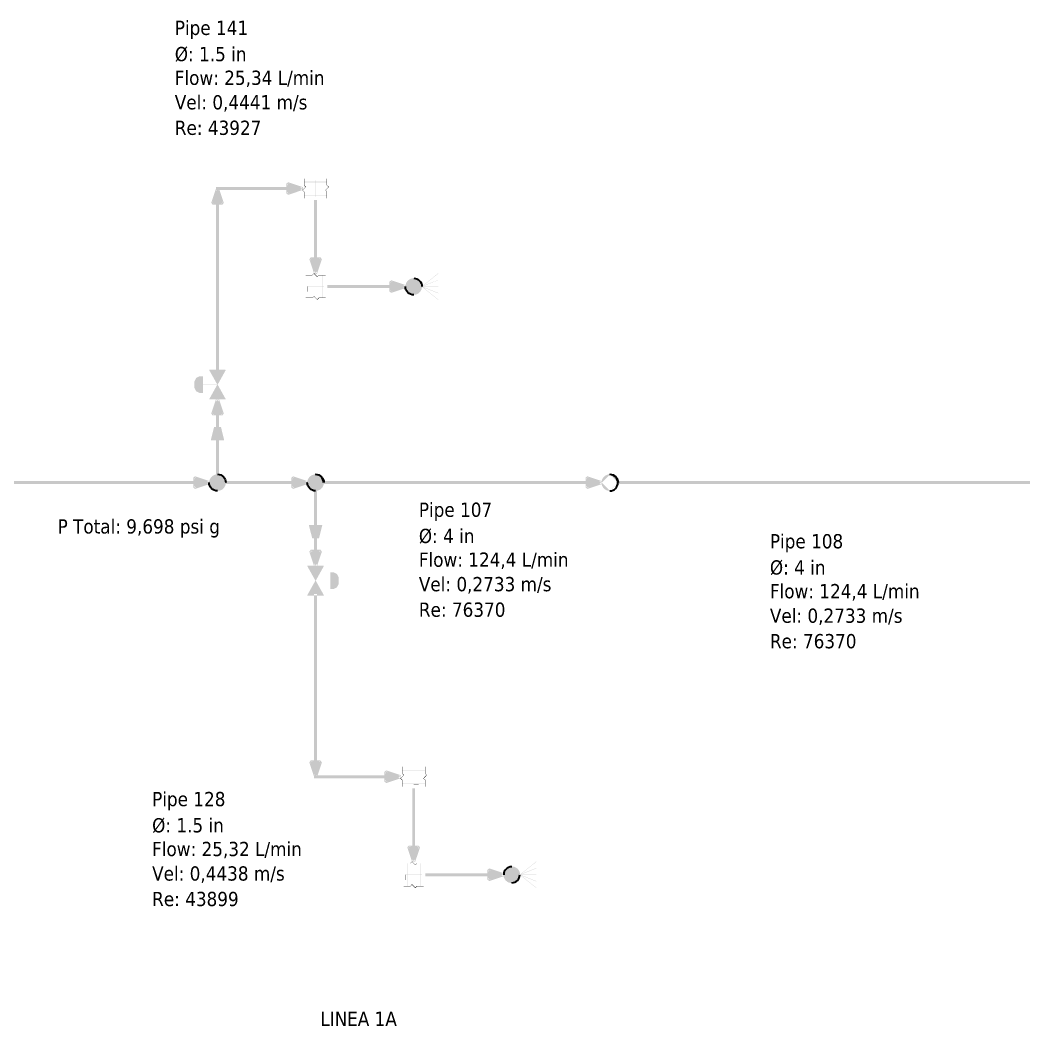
# Model space of a CAD drawing. Header units: inches. Extents: x 0.44 to 8.19, y 2.8 to 6.21.
# Drawn here: x 7.044 to 7.616, y 5.602 to 6.176 of the extents above; entities that cross this region are included whole.
import ezdxf

# ---------------------------------------------------------------- set-up
doc = ezdxf.new("R2010")
doc.units = ezdxf.units.IN
doc.header["$MEASUREMENT"] = 0
for name, color, linetype in [('PDF2_Geometry', 7, 'Continuous'), ('PDF2_Solid Fills', 7, 'Continuous'), ('PDF2_Text', 7, 'Continuous')]:
    doc.layers.add(name, color=color, linetype=linetype)
doc.styles.add('PDF Tahoma', font='tahoma.ttf')

msp = doc.modelspace()

# ---------------------------------------------------------------- hatches: boundary and pattern name
at = {"layer": 'PDF2_Solid Fills', "transparency": 33554687}
h = msp.add_hatch(color=256, dxfattribs=at)
h.paths.add_polyline_path([(7.19646, 6.08306), (7.20486, 6.08029), (7.20486, 6.07872), (7.19646, 6.0759), (7.19536, 6.07671), (7.19536, 6.08231)], flags=0)
h.paths.add_polyline_path([(7.19706, 6.08231), (7.19706, 6.07671), (7.19624, 6.07671), (7.19596, 6.07747), (7.20432, 6.08029), (7.20458, 6.07949), (7.20432, 6.07872), (7.19596, 6.08149), (7.19624, 6.08231)], flags=0)
for points in [[(7.20562, 6.08507), (7.20562, 6.08311), (7.20546, 6.08311), (7.20546, 6.08518), (7.20562, 6.08518)], [(7.20562, 6.08322), (7.20562, 6.08128), (7.20546, 6.08128), (7.20546, 6.08333), (7.20562, 6.08333)], [(7.21858, 6.08311), (7.20546, 6.08311), (7.20546, 6.08333), (7.21864, 6.08333), (7.21864, 6.08311)], [(7.21197, 6.07482), (7.21197, 6.08425), (7.21213, 6.08425), (7.21213, 6.07476), (7.21197, 6.07476)], [(7.21864, 6.08507), (7.21864, 6.08311), (7.21847, 6.08311), (7.21847, 6.08518), (7.21864, 6.08518)], [(7.21847, 6.08137), (7.21847, 6.08333), (7.21864, 6.08333), (7.21864, 6.08128), (7.21847, 6.08128)], [(7.20654, 6.08035), (7.20464, 6.0785), (7.20458, 6.07844), (7.20449, 6.07856), (7.20454, 6.07861), (7.20638, 6.08051), (7.20649, 6.08057), (7.2066, 6.0804)], [(7.20464, 6.07861), (7.20557, 6.07769), (7.20568, 6.07764), (7.20551, 6.07753), (7.20449, 6.07856), (7.20458, 6.07867)], [(7.20557, 6.08143), (7.20654, 6.08051), (7.2066, 6.0804), (7.20649, 6.08029), (7.20638, 6.08035), (7.20546, 6.08132), (7.2054, 6.08137), (7.20551, 6.08149)], [(7.20562, 6.07764), (7.20562, 6.07568), (7.20546, 6.07568), (7.20546, 6.07769), (7.20562, 6.07769)], [(7.21761, 6.07861), (7.21946, 6.08051), (7.21951, 6.08057), (7.21961, 6.0804), (7.21767, 6.07844), (7.21756, 6.07856)], [(7.21853, 6.07758), (7.21756, 6.07856), (7.21767, 6.07867), (7.21869, 6.07764), (7.21858, 6.07753)], [(7.21946, 6.08035), (7.21853, 6.08132), (7.21847, 6.08137), (7.21858, 6.08149), (7.21957, 6.08051), (7.21961, 6.0804), (7.21951, 6.08029)], [(7.21847, 6.07579), (7.21847, 6.07769), (7.21864, 6.07769), (7.21864, 6.07568), (7.21847, 6.07568)], [(7.20551, 6.07585), (7.21864, 6.07585), (7.21864, 6.07568), (7.20546, 6.07568), (7.20546, 6.07585)], [(7.20562, 6.07579), (7.20562, 6.07383), (7.20546, 6.07383), (7.20546, 6.07585), (7.20562, 6.07585)], [(7.21208, 6.07493), (7.21496, 6.07493), (7.21496, 6.07476), (7.21197, 6.07476), (7.21197, 6.07493)], [(7.21864, 6.07579), (7.21864, 6.07383), (7.21847, 6.07383), (7.21847, 6.07585), (7.21864, 6.07585)], [(7.20833, 6.03), (7.20638, 6.03), (7.20638, 6.03017), (7.20839, 6.03017), (7.20839, 6.03)], [(7.21018, 6.03), (7.20822, 6.03), (7.20822, 6.03017), (7.21029, 6.03017), (7.21029, 6.03)], [(7.20839, 6.03011), (7.20839, 6.01699), (7.20822, 6.01699), (7.20822, 6.03017), (7.20839, 6.03017)], [(7.21121, 6.03097), (7.21024, 6.03006), (7.21018, 6.02994), (7.21007, 6.03011), (7.2111, 6.03114), (7.21126, 6.03103)], [(7.21294, 6.02908), (7.21099, 6.03103), (7.2111, 6.03114), (7.21121, 6.03108), (7.21306, 6.02924), (7.21311, 6.02914), (7.213, 6.02903)], [(7.21397, 6.03006), (7.21306, 6.02908), (7.213, 6.02903), (7.21289, 6.02914), (7.21294, 6.02924), (7.21392, 6.03022), (7.21403, 6.03011)], [(7.21576, 6.03), (7.21382, 6.03), (7.21382, 6.03017), (7.21588, 6.03017), (7.21588, 6.03)], [(7.21571, 6.01704), (7.21571, 6.03017), (7.21588, 6.03017), (7.21588, 6.01699), (7.21571, 6.01699)], [(7.21767, 6.03), (7.21571, 6.03), (7.21571, 6.03017), (7.21772, 6.03017), (7.21772, 6.03)], [(7.27268, 6.02354, 0.414044), (7.26801, 6.02821), (7.26801, 6.02821, 0.419619), (7.26335, 6.02354), (7.26335, 6.02354, 0.414069), (7.26801, 6.01887), (7.26801, 6.01887, 0.408472)], [(7.27263, 6.02365), (7.2819, 6.03108), (7.28201, 6.03114), (7.28207, 6.03103), (7.28201, 6.03097), (7.27268, 6.02349), (7.27263, 6.02344), (7.27251, 6.0236)], [(7.27263, 6.02365), (7.28196, 6.02735), (7.28201, 6.0274), (7.28207, 6.02724), (7.28201, 6.02724), (7.27268, 6.02349), (7.27263, 6.02344), (7.27257, 6.0236)], [(7.20742, 6.02365), (7.21679, 6.02365), (7.21679, 6.02349), (7.20731, 6.02349), (7.20731, 6.02365)], [(7.20747, 6.02354), (7.20747, 6.02067), (7.20731, 6.02067), (7.20731, 6.02365), (7.20747, 6.02365)], [(7.26801, 6.02365), (7.28207, 6.02365), (7.28207, 6.02349), (7.2679, 6.02349), (7.2679, 6.02365)], [(7.27268, 6.02365), (7.28201, 6.01617), (7.28211, 6.01611), (7.28201, 6.016), (7.2819, 6.01606), (7.27263, 6.02349), (7.27251, 6.02354), (7.27263, 6.02365)], [(7.27268, 6.02365), (7.28201, 6.01992), (7.28207, 6.01986), (7.28201, 6.01975), (7.28196, 6.01975), (7.27263, 6.02349), (7.27257, 6.02349), (7.27263, 6.02365)], [(7.20833, 6.01699), (7.20638, 6.01699), (7.20638, 6.01714), (7.20839, 6.01714), (7.20839, 6.01699)], [(7.20833, 6.01714), (7.21029, 6.01714), (7.21029, 6.01699), (7.20822, 6.01699), (7.20822, 6.01714)], [(7.21013, 6.01708), (7.2111, 6.01807), (7.21126, 6.01796), (7.21121, 6.0179), (7.21024, 6.01699), (7.21018, 6.01693), (7.21007, 6.01704)], [(7.21121, 6.01801), (7.21311, 6.01611), (7.213, 6.016), (7.21294, 6.01606), (7.21104, 6.0179), (7.21099, 6.01796), (7.2111, 6.01807)], [(7.21294, 6.01617), (7.21392, 6.01714), (7.21403, 6.01704), (7.213, 6.016), (7.21289, 6.01611)], [(7.21392, 6.01714), (7.21588, 6.01714), (7.21588, 6.01699), (7.21382, 6.01699), (7.21382, 6.01714)], [(7.21767, 6.01699), (7.21571, 6.01699), (7.21571, 6.01714), (7.21772, 6.01714), (7.21772, 6.01699)], [(7.15614, 5.96756), (7.14768, 5.96756), (7.14768, 5.96772), (7.15619, 5.96772), (7.15619, 5.96756)], [(7.16081, 5.91168, 0.414088), (7.15614, 5.91635), (7.15614, 5.91635, 0.417422), (7.15147, 5.91168), (7.15147, 5.91168, 0.414078), (7.15614, 5.90701), (7.15614, 5.90701, 0.410736)], [(7.21674, 5.91168, 0.413566), (7.21208, 5.91635), (7.21208, 5.91635, 0.418581), (7.20742, 5.91168), (7.20742, 5.91168, 0.41524), (7.21208, 5.90701), (7.21208, 5.90701, 0.41021)], [(7.21208, 5.85585), (7.22054, 5.85585), (7.22054, 5.85568), (7.21197, 5.85568), (7.21197, 5.85585)], [(7.26247, 5.74479), (7.26053, 5.74283), (7.26042, 5.74294), (7.26047, 5.743), (7.26232, 5.7449), (7.26243, 5.74496), (7.26253, 5.74485)], [(7.2615, 5.74582), (7.26247, 5.7449), (7.26253, 5.74485), (7.26243, 5.74474), (7.26232, 5.74479), (7.26133, 5.74576), (7.26144, 5.74588)], [(7.26156, 5.74951), (7.26156, 5.74756), (7.26139, 5.74756), (7.26139, 5.74957), (7.26156, 5.74957)], [(7.26156, 5.74761), (7.26156, 5.74567), (7.26139, 5.74567), (7.26139, 5.74772), (7.26156, 5.74772)], [(7.27453, 5.74756), (7.26139, 5.74756), (7.26139, 5.74772), (7.27458, 5.74772), (7.27458, 5.74756)], [(7.2679, 5.73926), (7.2679, 5.74864), (7.26807, 5.74864), (7.26807, 5.73915), (7.2679, 5.73915)], [(7.27354, 5.743), (7.27539, 5.7449), (7.27544, 5.74496), (7.27556, 5.74485), (7.2755, 5.74479), (7.27365, 5.74289), (7.2736, 5.74283), (7.27349, 5.74294)], [(7.27458, 5.74951), (7.27458, 5.74756), (7.27442, 5.74756), (7.27442, 5.74957), (7.27458, 5.74957)], [(7.27442, 5.74576), (7.27442, 5.74772), (7.27458, 5.74772), (7.27458, 5.74567), (7.27442, 5.74567)], [(7.27539, 5.74479), (7.27442, 5.74576), (7.27453, 5.74588), (7.27556, 5.74485), (7.27544, 5.74474)], [(7.26058, 5.743), (7.2615, 5.74208), (7.26161, 5.74203), (7.26144, 5.74192), (7.26042, 5.74294), (7.26053, 5.74311)], [(7.26156, 5.74203), (7.26156, 5.74007), (7.26139, 5.74007), (7.26139, 5.74214), (7.26156, 5.74214)], [(7.26144, 5.74024), (7.27458, 5.74024), (7.27458, 5.74007), (7.26139, 5.74007), (7.26139, 5.74024)], [(7.26156, 5.74018), (7.26156, 5.73822), (7.26139, 5.73822), (7.26139, 5.74024), (7.26156, 5.74024)], [(7.26801, 5.73931), (7.27089, 5.73931), (7.27089, 5.73915), (7.2679, 5.73915), (7.2679, 5.73931)], [(7.27447, 5.74197), (7.27349, 5.74294), (7.2736, 5.74311), (7.27365, 5.743), (7.27463, 5.74203), (7.27453, 5.74192)], [(7.27442, 5.74018), (7.27442, 5.74214), (7.27458, 5.74214), (7.27458, 5.74007), (7.27442, 5.74007)], [(7.27458, 5.74018), (7.27458, 5.73822), (7.27442, 5.73822), (7.27442, 5.74024), (7.27458, 5.74024)], [(7.26426, 5.69439), (7.26232, 5.69439), (7.26232, 5.69456), (7.26432, 5.69456), (7.26432, 5.69439)], [(7.26611, 5.69439), (7.26417, 5.69439), (7.26417, 5.69456), (7.26622, 5.69456), (7.26622, 5.69439)], [(7.26432, 5.6945), (7.26432, 5.68138), (7.26417, 5.68138), (7.26417, 5.69456), (7.26432, 5.69456)], [(7.26714, 5.69536), (7.26617, 5.69444), (7.26611, 5.69439), (7.266, 5.6945), (7.26704, 5.69553), (7.26719, 5.69542)], [(7.26888, 5.69353), (7.26699, 5.69536), (7.26693, 5.69542), (7.26704, 5.69553), (7.26714, 5.69547), (7.26904, 5.69358), (7.26893, 5.69347)], [(7.26992, 5.69444), (7.26893, 5.69347), (7.26882, 5.69358), (7.26986, 5.69461), (7.26997, 5.6945)], [(7.27169, 5.69439), (7.26975, 5.69439), (7.26975, 5.69456), (7.27181, 5.69456), (7.27181, 5.69439)], [(7.27165, 5.68142), (7.27165, 5.69456), (7.27181, 5.69456), (7.27181, 5.68138), (7.27165, 5.68138)], [(7.2736, 5.69439), (7.27165, 5.69439), (7.27165, 5.69456), (7.27365, 5.69456), (7.27365, 5.69439)], [(7.32856, 5.68804), (7.33783, 5.69547), (7.33794, 5.69553), (7.338, 5.69542), (7.33794, 5.69536), (7.32861, 5.68787), (7.32856, 5.68782), (7.32844, 5.68799)], [(7.26335, 5.68804), (7.27274, 5.68804), (7.27274, 5.68787), (7.26324, 5.68787), (7.26324, 5.68804)], [(7.2634, 5.68799), (7.2634, 5.68506), (7.26324, 5.68506), (7.26324, 5.68804), (7.2634, 5.68804)], [(7.32856, 5.68799, 0.415656), (7.32394, 5.6926), (7.32394, 5.6926, 0.416453), (7.31928, 5.68799), (7.31928, 5.68799, 0.417354), (7.32394, 5.68332), (7.32394, 5.68332, 0.416521)], [(7.32394, 5.68804), (7.338, 5.68804), (7.338, 5.68787), (7.32383, 5.68787), (7.32383, 5.68804)], [(7.32861, 5.68804), (7.33794, 5.68056), (7.338, 5.6805), (7.33794, 5.68039), (7.33783, 5.68044), (7.32856, 5.68787), (7.32844, 5.68793), (7.32856, 5.6881)], [(7.32856, 5.68804), (7.33789, 5.69179), (7.33794, 5.69179), (7.338, 5.69162), (7.33794, 5.69162), (7.32861, 5.68787), (7.32856, 5.68787), (7.3285, 5.68799)], [(7.32861, 5.68804), (7.33794, 5.68431), (7.338, 5.68431), (7.33794, 5.68414), (7.33789, 5.68414), (7.32856, 5.68787), (7.3285, 5.68793), (7.32856, 5.6881)], [(7.26426, 5.68138), (7.26232, 5.68138), (7.26232, 5.68153), (7.26432, 5.68153), (7.26432, 5.68138)], [(7.26426, 5.68153), (7.26622, 5.68153), (7.26622, 5.68138), (7.26417, 5.68138), (7.26417, 5.68153)], [(7.26606, 5.68147), (7.26699, 5.68246), (7.26704, 5.68251), (7.26719, 5.68235), (7.26714, 5.68229), (7.26617, 5.68138), (7.26611, 5.68132), (7.266, 5.68142)], [(7.26714, 5.68246), (7.26899, 5.68056), (7.26904, 5.6805), (7.26893, 5.68039), (7.26888, 5.68044), (7.26699, 5.68229), (7.26693, 5.68235), (7.26704, 5.68251)], [(7.26888, 5.68056), (7.26986, 5.68153), (7.26997, 5.68142), (7.26893, 5.68039), (7.26882, 5.6805)], [(7.26986, 5.68153), (7.27181, 5.68153), (7.27181, 5.68138), (7.26975, 5.68138), (7.26975, 5.68153)], [(7.2736, 5.68138), (7.27165, 5.68138), (7.27165, 5.68153), (7.27365, 5.68153), (7.27365, 5.68138)]]:
    msp.add_hatch(color=256, dxfattribs=at).paths.add_polyline_path(points)
h = msp.add_hatch(color=256, dxfattribs=at)
h.paths.add_polyline_path([(7.15256, 6.07135), (7.15533, 6.07975), (7.1569, 6.07975), (7.15972, 6.07135), (7.1589, 6.07026), (7.15332, 6.07026)], flags=0)
h.paths.add_polyline_path([(7.15332, 6.07194), (7.1589, 6.07194), (7.1589, 6.07113), (7.15815, 6.07086), (7.15533, 6.07921), (7.15614, 6.07949), (7.1569, 6.07921), (7.15414, 6.07086), (7.15332, 6.07113)], flags=0)
at = {"layer": 'PDF2_Solid Fills', "true_color": 0x00ff23, "transparency": 33554687}
for points in [[(7.15614, 6.08035), (7.19706, 6.08035), (7.19706, 6.07867), (7.15528, 6.07867), (7.15528, 6.08035)], [(7.15528, 5.97601), (7.15528, 6.07194), (7.15696, 6.07194), (7.15696, 5.97521), (7.15528, 5.97521)], [(7.21289, 6.07206), (7.21289, 6.03857), (7.21121, 6.03857), (7.21121, 6.07286), (7.21289, 6.07286)], [(7.21951, 6.02442), (7.25575, 6.02442), (7.25575, 6.02274), (7.21869, 6.02274), (7.21869, 6.02442)], [(7.15528, 5.91635), (7.15528, 5.95167), (7.15696, 5.95167), (7.15696, 5.91553), (7.15528, 5.91553)], [(7.21289, 5.90701), (7.21289, 5.87169), (7.21121, 5.87169), (7.21121, 5.90788), (7.21289, 5.90788)], [(7.21289, 5.84739), (7.21289, 5.75146), (7.21121, 5.75146), (7.21121, 5.84819), (7.21289, 5.84819)], [(7.21208, 5.74474), (7.25299, 5.74474), (7.25299, 5.74306), (7.21121, 5.74306), (7.21121, 5.74474)], [(7.26882, 5.73643), (7.26882, 5.70296), (7.26714, 5.70296), (7.26714, 5.73725), (7.26882, 5.73725)], [(7.27544, 5.68881), (7.31168, 5.68881), (7.31168, 5.68713), (7.27463, 5.68713), (7.27463, 5.68881)]]:
    msp.add_hatch(color=100, dxfattribs=at).paths.add_polyline_path(points)
at = {"layer": 'PDF2_Solid Fills', "transparency": 33554687}
h = msp.add_hatch(color=256, dxfattribs=at)
h.paths.add_polyline_path([(7.21565, 6.03917), (7.21283, 6.03076), (7.21126, 6.03076), (7.2085, 6.03917), (7.20925, 6.04025), (7.21485, 6.04025)], flags=0)
h.paths.add_polyline_path([(7.21485, 6.03857), (7.20925, 6.03857), (7.20925, 6.03939), (7.21007, 6.03965), (7.21283, 6.03131), (7.21208, 6.03103), (7.21126, 6.03131), (7.21408, 6.03965), (7.21485, 6.03939)], flags=0)
h = msp.add_hatch(color=256, dxfattribs=at)
h.paths.add_polyline_path([(7.25521, 6.02713), (7.26361, 6.02436), (7.26361, 6.02279), (7.25521, 6.01997), (7.25412, 6.02078), (7.25412, 6.02636)], flags=0)
h.paths.add_polyline_path([(7.25575, 6.02636), (7.25575, 6.02078), (7.25493, 6.02078), (7.25467, 6.02154), (7.26307, 6.02436), (7.26335, 6.02354), (7.26307, 6.02279), (7.25467, 6.02556), (7.25493, 6.02636)], flags=0)
h = msp.add_hatch(color=256, dxfattribs=at)
h.paths.add_polyline_path([(7.27257, 6.02354, 0.4136), (7.26801, 6.02815)], flags=0)
h.paths.add_polyline_path([(7.26801, 6.02815, 0.415704), (7.2634, 6.02354)], flags=0)
h.paths.add_polyline_path([(7.2634, 6.02354, 0.412516), (7.26801, 6.01899)], flags=0)
h.paths.add_polyline_path([(7.26801, 6.01899, 0.410432), (7.27257, 6.02354)], flags=0)
h.paths.add_polyline_path([(7.26801, 6.01882, 0.412502), (7.27274, 6.02354)], flags=0)
h.paths.add_polyline_path([(7.26801, 6.02832, 0.409866), (7.26324, 6.02354)], flags=0)
h = msp.add_hatch(color=256, dxfattribs=at)
h.paths.add_polyline_path([(7.15147, 5.95931), (7.16081, 5.95931), (7.16081, 5.95925), (7.16069, 5.95919), (7.15603, 5.96761), (7.15136, 5.97597), (7.15147, 5.97613), (7.16081, 5.97613), (7.16086, 5.97597), (7.15153, 5.95919), (7.15147, 5.95925)], flags=0)
h.paths.add_polyline_path([(7.15136, 5.95925), (7.16069, 5.97607), (7.16081, 5.97601), (7.16081, 5.97592), (7.15147, 5.97592), (7.15147, 5.97601), (7.15153, 5.97607), (7.16086, 5.95925), (7.16081, 5.95915), (7.15147, 5.95915)], flags=0)
at = {"layer": 'PDF2_Solid Fills', "true_color": 0xc0c0c0, "transparency": 33554687}
for points in [[(7.15147, 5.95925), (7.16081, 5.95925), (7.15614, 5.96761), (7.15147, 5.97601), (7.16081, 5.97601)], [(7.14774, 5.96294), (7.14589, 5.96294), (7.14399, 5.96392), (7.14307, 5.96576), (7.14307, 5.96951), (7.14399, 5.97136), (7.14589, 5.97228), (7.14774, 5.97228)], [(7.1524, 5.93593), (7.15983, 5.93593), (7.15799, 5.94342), (7.15424, 5.94342)], [(7.21576, 5.88747), (7.20833, 5.88747), (7.21018, 5.87999), (7.21392, 5.87999)], [(7.21674, 5.86415), (7.20742, 5.86415), (7.21208, 5.85574), (7.21674, 5.84739), (7.20742, 5.84739)], [(7.22043, 5.8604), (7.22233, 5.8604), (7.22418, 5.85949), (7.2251, 5.85764), (7.2251, 5.85389), (7.22418, 5.85206), (7.22233, 5.85113), (7.22043, 5.85113)]]:
    msp.add_hatch(color=9, dxfattribs=at).paths.add_polyline_path(points)
at = {"layer": 'PDF2_Solid Fills', "transparency": 33554687}
h = msp.add_hatch(color=256, dxfattribs=at)
h.paths.add_polyline_path([(7.14774, 5.96289), (7.14583, 5.96289), (7.14399, 5.96382), (7.14393, 5.96386), (7.14301, 5.96571), (7.14296, 5.96576), (7.14296, 5.96951), (7.14301, 5.96957), (7.14393, 5.9714), (7.14399, 5.97146), (7.14583, 5.97239), (7.14774, 5.97239), (7.14785, 5.97233), (7.14785, 5.963)], flags=0)
h.paths.add_polyline_path([(7.14768, 5.96294), (7.14768, 5.97228), (7.14774, 5.97228), (7.14774, 5.97222), (7.14589, 5.97222), (7.14589, 5.97228), (7.14589, 5.97222), (7.14404, 5.97131), (7.14399, 5.97136), (7.1441, 5.97131), (7.14318, 5.96946), (7.14307, 5.96951), (7.14318, 5.96951), (7.14318, 5.96576), (7.14307, 5.96576), (7.14318, 5.96582), (7.1441, 5.96392), (7.14399, 5.96392), (7.14404, 5.96397), (7.14589, 5.96306), (7.14589, 5.96294), (7.14589, 5.96306), (7.14774, 5.96306), (7.14774, 5.96294)], flags=0)
h = msp.add_hatch(color=256, dxfattribs=at)
h.paths.add_polyline_path([(7.15256, 5.95111), (7.15533, 5.95953), (7.1569, 5.95953), (7.15972, 5.95111), (7.1589, 5.95003), (7.15332, 5.95003)], flags=0)
h.paths.add_polyline_path([(7.15332, 5.95167), (7.1589, 5.95167), (7.1589, 5.95085), (7.15815, 5.95057), (7.15533, 5.95899), (7.15614, 5.95925), (7.1569, 5.95899), (7.15414, 5.95057), (7.15332, 5.95085)], flags=0)
at = {"layer": 'PDF2_Solid Fills', "true_color": 0x00ff23, "transparency": 33554687}
h = msp.add_hatch(color=100, dxfattribs=at)
h.paths.add_polyline_path([(7.1524, 5.93604), (7.15983, 5.93604), (7.15983, 5.93593), (7.15978, 5.93593), (7.15793, 5.94336), (7.15799, 5.94342), (7.15799, 5.94331), (7.15424, 5.94331), (7.15424, 5.94342), (7.15435, 5.94336), (7.15246, 5.93593), (7.1524, 5.93593)], flags=0)
h.paths.add_polyline_path([(7.15229, 5.93599), (7.15419, 5.94342), (7.15424, 5.94347), (7.15799, 5.94347), (7.1581, 5.94342), (7.15994, 5.93599), (7.15983, 5.93587), (7.1524, 5.93587), (7.15235, 5.93599)], flags=0)
at = {"layer": 'PDF2_Solid Fills', "true_color": 0x00ff71, "transparency": 33554687}
msp.add_hatch(color=110, dxfattribs=at).paths.add_polyline_path([(6.60146, 5.91254), (7.14393, 5.91254), (7.14393, 5.91086), (6.60064, 5.91086), (6.60064, 5.91254)])
at = {"layer": 'PDF2_Solid Fills', "transparency": 33554687}
h = msp.add_hatch(color=256, dxfattribs=at)
h.paths.add_polyline_path([(7.14333, 5.91531), (7.15175, 5.91249), (7.15175, 5.91092), (7.14333, 5.9081), (7.14225, 5.9089), (7.14225, 5.9145)], flags=0)
h.paths.add_polyline_path([(7.14393, 5.9145), (7.14393, 5.9089), (7.14307, 5.9089), (7.14279, 5.90967), (7.15121, 5.91249), (7.15147, 5.91168), (7.15121, 5.91092), (7.14279, 5.91368), (7.14307, 5.9145)], flags=0)
h = msp.add_hatch(color=256, dxfattribs=at)
h.paths.add_polyline_path([(7.16069, 5.91168, 0.417058), (7.15614, 5.91629)], flags=0)
h.paths.add_polyline_path([(7.15614, 5.91629, 0.413363), (7.15153, 5.91168)], flags=0)
h.paths.add_polyline_path([(7.15153, 5.91168, 0.411825), (7.15614, 5.90711)], flags=0)
h.paths.add_polyline_path([(7.15614, 5.90711, 0.41556), (7.16069, 5.91168)], flags=0)
h.paths.add_polyline_path([(7.15614, 5.90696, 0.414711), (7.16086, 5.91168)], flags=0)
h.paths.add_polyline_path([(7.15614, 5.91644, 0.408316), (7.15136, 5.91168)], flags=0)
at = {"layer": 'PDF2_Solid Fills', "true_color": 0x00ff59, "transparency": 33554687}
msp.add_hatch(color=100, dxfattribs=at).paths.add_polyline_path([(7.16081, 5.91254), (7.19982, 5.91254), (7.19982, 5.91086), (7.15994, 5.91086), (7.15994, 5.91254)])
at = {"layer": 'PDF2_Solid Fills', "transparency": 33554687}
h = msp.add_hatch(color=256, dxfattribs=at)
h.paths.add_polyline_path([(7.19928, 5.91531), (7.20768, 5.91249), (7.20768, 5.91092), (7.19928, 5.9081), (7.19819, 5.9089), (7.19819, 5.9145)], flags=0)
h.paths.add_polyline_path([(7.19982, 5.9145), (7.19982, 5.9089), (7.199, 5.9089), (7.19874, 5.90967), (7.20714, 5.91249), (7.20742, 5.91168), (7.20714, 5.91092), (7.19874, 5.91368), (7.199, 5.9145)], flags=0)
h = msp.add_hatch(color=256, dxfattribs=at)
h.paths.add_polyline_path([(7.21208, 5.91629, 0.414536), (7.20747, 5.91168)], flags=0)
h.paths.add_polyline_path([(7.20747, 5.91168, 0.413001), (7.21208, 5.90711)], flags=0)
h.paths.add_polyline_path([(7.21208, 5.90711, 0.409765), (7.21664, 5.91168)], flags=0)
h.paths.add_polyline_path([(7.21208, 5.90696, 0.414159), (7.21679, 5.91168)], flags=0)
h.paths.add_polyline_path([(7.21208, 5.91644, 0.409449), (7.20731, 5.91168)], flags=0)
at = {"layer": 'PDF2_Solid Fills', "true_color": 0x00ff46, "transparency": 33554687}
for points in [[(7.21674, 5.91254), (7.36762, 5.91254), (7.36762, 5.91086), (7.21588, 5.91086), (7.21588, 5.91254)], [(7.3845, 5.91254), (7.64729, 5.91254), (7.64729, 5.91086), (7.38368, 5.91086), (7.38368, 5.91254)]]:
    msp.add_hatch(color=100, dxfattribs=at).paths.add_polyline_path(points)
at = {"layer": 'PDF2_Solid Fills', "transparency": 33554687}
h = msp.add_hatch(color=256, dxfattribs=at)
h.paths.add_polyline_path([(7.36708, 5.91531), (7.37543, 5.91249), (7.37543, 5.91092), (7.36708, 5.9081), (7.366, 5.9089), (7.366, 5.9145)], flags=0)
h.paths.add_polyline_path([(7.36762, 5.9145), (7.36762, 5.9089), (7.36681, 5.9089), (7.36654, 5.90967), (7.37494, 5.91249), (7.37522, 5.91168), (7.37494, 5.91092), (7.36654, 5.91368), (7.36681, 5.9145)], flags=0)
h = msp.add_hatch(color=256, dxfattribs=at)
h.paths.add_polyline_path([(7.37989, 5.91629, 0.414505), (7.37528, 5.91168)], flags=0)
h.paths.add_polyline_path([(7.37528, 5.91168, 0.412971), (7.37989, 5.90711)], flags=0)
h.paths.add_polyline_path([(7.37989, 5.90711, 0.409834), (7.38444, 5.91168)], flags=0)
h.paths.add_polyline_path([(7.37989, 5.90696, 0.414226), (7.3846, 5.91168)], flags=0)
h.paths.add_polyline_path([(7.37511, 5.91168, 0.416662), (7.37989, 5.90696)], flags=0)
h.paths.add_polyline_path([(7.37989, 5.91644, 0.413786), (7.37511, 5.91168)], flags=0)
h = msp.add_hatch(color=256, dxfattribs=at)
h.paths.add_polyline_path([(7.3845, 5.91168, 0.415354), (7.37989, 5.91635)], flags=0)
h.paths.add_polyline_path([(7.37989, 5.91635, 0.418513), (7.37522, 5.91168)], flags=0)
h.paths.add_polyline_path([(7.37522, 5.91168, 0.415172), (7.37989, 5.90701)], flags=0)
at = {"layer": 'PDF2_Solid Fills', "true_color": 0x00ff23, "transparency": 33554687}
h = msp.add_hatch(color=100, dxfattribs=at)
h.paths.add_polyline_path([(7.21576, 5.88738), (7.20833, 5.88738), (7.20833, 5.88747), (7.20839, 5.88747), (7.21029, 5.88004), (7.21018, 5.87999), (7.21018, 5.8801), (7.21392, 5.8801), (7.21392, 5.87999), (7.21386, 5.88004), (7.21571, 5.88747), (7.21576, 5.88747)], flags=0)
h.paths.add_polyline_path([(7.21588, 5.88743), (7.21403, 5.87999), (7.21392, 5.87993), (7.21018, 5.87993), (7.21013, 5.87999), (7.20822, 5.88743), (7.20833, 5.88753), (7.21576, 5.88753)], flags=0)
at = {"layer": 'PDF2_Solid Fills', "transparency": 33554687}
h = msp.add_hatch(color=256, dxfattribs=at)
h.paths.add_polyline_path([(7.21565, 5.87229), (7.21283, 5.86388), (7.21126, 5.86388), (7.2085, 5.87229), (7.20925, 5.87337), (7.21485, 5.87337)], flags=0)
h.paths.add_polyline_path([(7.21485, 5.87169), (7.20925, 5.87169), (7.20925, 5.87256), (7.21007, 5.87283), (7.21283, 5.86442), (7.21208, 5.86415), (7.21126, 5.86442), (7.21408, 5.87283), (7.21485, 5.87256)], flags=0)
h = msp.add_hatch(color=256, dxfattribs=at)
h.paths.add_polyline_path([(7.21674, 5.8641), (7.20742, 5.8641), (7.20742, 5.86415), (7.20747, 5.86421), (7.21213, 5.85579), (7.21679, 5.84744), (7.21674, 5.84728), (7.20742, 5.84728), (7.20731, 5.84744), (7.21664, 5.86421), (7.21674, 5.86415)], flags=0)
h.paths.add_polyline_path([(7.21679, 5.8641), (7.20747, 5.84733), (7.20742, 5.84739), (7.20742, 5.84744), (7.21674, 5.84744), (7.21674, 5.84739), (7.21664, 5.84733), (7.21197, 5.85574), (7.20731, 5.8641), (7.20742, 5.86426), (7.21674, 5.86426)], flags=0)
h = msp.add_hatch(color=256, dxfattribs=at)
h.paths.add_polyline_path([(7.22043, 5.86051), (7.22233, 5.86051), (7.22424, 5.85954), (7.22521, 5.85764), (7.22521, 5.85385), (7.22424, 5.852), (7.22424, 5.85194), (7.22233, 5.85101), (7.22043, 5.85101), (7.22038, 5.85107), (7.22038, 5.8604)], flags=0)
h.paths.add_polyline_path([(7.22054, 5.8604), (7.22054, 5.85113), (7.22043, 5.85113), (7.22043, 5.85118), (7.22233, 5.85118), (7.22233, 5.85113), (7.22228, 5.85118), (7.22413, 5.85211), (7.22418, 5.85206), (7.22413, 5.85206), (7.22504, 5.85394), (7.2251, 5.85389), (7.22504, 5.85389), (7.22504, 5.85764), (7.2251, 5.85764), (7.22504, 5.85758), (7.22413, 5.85949), (7.22418, 5.85949), (7.22413, 5.85943), (7.22228, 5.86035), (7.22233, 5.8604), (7.22233, 5.86035), (7.22043, 5.86035), (7.22043, 5.8604)], flags=0)
h = msp.add_hatch(color=256, dxfattribs=at)
h.paths.add_polyline_path([(7.21565, 5.75201), (7.21283, 5.74365), (7.21126, 5.74365), (7.2085, 5.75201), (7.20925, 5.75315), (7.21485, 5.75315)], flags=0)
h.paths.add_polyline_path([(7.21485, 5.75146), (7.20925, 5.75146), (7.20925, 5.75228), (7.21007, 5.75256), (7.21283, 5.74414), (7.21208, 5.74392), (7.21126, 5.74414), (7.21408, 5.75256), (7.21485, 5.75228)], flags=0)
h = msp.add_hatch(color=256, dxfattribs=at)
h.paths.add_polyline_path([(7.25239, 5.7475), (7.26079, 5.74468), (7.26079, 5.74311), (7.25239, 5.74029), (7.25131, 5.7411), (7.25131, 5.74669)], flags=0)
h.paths.add_polyline_path([(7.25299, 5.74669), (7.25299, 5.7411), (7.25217, 5.7411), (7.2519, 5.74192), (7.26025, 5.74468), (7.26053, 5.74392), (7.26025, 5.74311), (7.2519, 5.74593), (7.25217, 5.74669)], flags=0)
h = msp.add_hatch(color=256, dxfattribs=at)
h.paths.add_polyline_path([(7.2716, 5.70356), (7.26878, 5.69515), (7.26719, 5.69515), (7.26437, 5.70356), (7.26519, 5.70464), (7.27078, 5.70464)], flags=0)
h.paths.add_polyline_path([(7.27078, 5.70296), (7.26519, 5.70296), (7.26519, 5.70383), (7.266, 5.7041), (7.26878, 5.69569), (7.26801, 5.69542), (7.26719, 5.69569), (7.27001, 5.7041), (7.27078, 5.70383)], flags=0)
h = msp.add_hatch(color=256, dxfattribs=at)
h.paths.add_polyline_path([(7.3285, 5.68799, 0.411633), (7.32394, 5.69254)], flags=0)
h.paths.add_polyline_path([(7.31933, 5.68799, 0.413402), (7.32394, 5.68338)], flags=0)
h.paths.add_polyline_path([(7.32394, 5.68321, 0.415591), (7.32867, 5.68799)], flags=0)
h.paths.add_polyline_path([(7.31917, 5.68799, 0.416409), (7.32394, 5.68321)], flags=0)
h.paths.add_polyline_path([(7.32394, 5.69271, 0.415534), (7.31917, 5.68799)], flags=0)
h.paths.add_polyline_path([(7.32867, 5.68799, 0.41475), (7.32394, 5.69271)], flags=0)
h = msp.add_hatch(color=256, dxfattribs=at)
h.paths.add_polyline_path([(7.31114, 5.69157), (7.31956, 5.68875), (7.31956, 5.68718), (7.31114, 5.68435), (7.31006, 5.68517), (7.31006, 5.69075)], flags=0)
h.paths.add_polyline_path([(7.31168, 5.69075), (7.31168, 5.68517), (7.31087, 5.68517), (7.3106, 5.68599), (7.31901, 5.68875), (7.31928, 5.68799), (7.31901, 5.68718), (7.3106, 5.69), (7.31087, 5.69075)], flags=0)

# ---------------------------------------------------------------- linework, layer by layer
at = {"layer": 'PDF2_Geometry', "lineweight": 35, "transparency": 33554687}
for points in [[(7.26801, 6.02832), (7.27061, 6.02832), (7.27274, 6.02615), (7.27274, 6.02354)], [(7.26801, 6.01882), (7.2654, 6.01882), (7.26324, 6.02094), (7.26324, 6.02354)], [(7.15614, 5.90696), (7.15354, 5.90696), (7.15136, 5.90907), (7.15136, 5.91168)], [(7.15614, 5.91644), (7.15875, 5.91644), (7.16086, 5.91428), (7.16086, 5.91168)], [(7.21208, 5.90696), (7.20947, 5.90696), (7.20731, 5.90907), (7.20731, 5.91168)], [(7.21208, 5.91644), (7.21468, 5.91644), (7.21679, 5.91428), (7.21679, 5.91168)], [(7.21664, 5.91168), (7.21664, 5.91422), (7.21457, 5.91629), (7.21208, 5.91629)], [(7.37989, 5.91644), (7.38249, 5.91644), (7.3846, 5.91428), (7.3846, 5.91168)], [(7.38444, 5.91168), (7.38444, 5.91422), (7.38238, 5.91629), (7.37989, 5.91629)], [(7.37989, 5.90701), (7.38243, 5.90701), (7.3845, 5.90913), (7.3845, 5.91168)], [(7.32394, 5.69254), (7.3214, 5.69254), (7.31933, 5.69049), (7.31933, 5.68799)], [(7.32394, 5.68338), (7.32644, 5.68338), (7.3285, 5.68544), (7.3285, 5.68799)]]:
    msp.add_open_spline(points, degree=3, dxfattribs=at)
at = {"layer": 'PDF2_Solid Fills', "transparency": 33554687}
for points in [[(7.15332, 6.07113), (7.15614, 6.07949), (7.1589, 6.07113)], [(7.19624, 6.08231), (7.20458, 6.07949), (7.19624, 6.07671)], [(7.21485, 6.03939), (7.21208, 6.03103), (7.20925, 6.03939)], [(7.25493, 6.02636), (7.26335, 6.02354), (7.25493, 6.02078)], [(7.15332, 5.95085), (7.15614, 5.95925), (7.1589, 5.95085)], [(7.14307, 5.9145), (7.15147, 5.91168), (7.14307, 5.9089)], [(7.199, 5.9145), (7.20742, 5.91168), (7.199, 5.9089)], [(7.36681, 5.9145), (7.37522, 5.91168), (7.36681, 5.9089)], [(7.21485, 5.87256), (7.21208, 5.86415), (7.20925, 5.87256)], [(7.21485, 5.75228), (7.21208, 5.74392), (7.20925, 5.75228)], [(7.25217, 5.74669), (7.26053, 5.74392), (7.25217, 5.7411)], [(7.27078, 5.70383), (7.26801, 5.69542), (7.26519, 5.70383)], [(7.31087, 5.69075), (7.31928, 5.68799), (7.31087, 5.68517)]]:
    msp.add_solid(points, dxfattribs=at)

# ---------------------------------------------------------------- texts
at = {"layer": 'PDF2_Text', "transparency": 33554687, "attachment_point": 4, "style": 'PDF Tahoma'}
for s, insert, char_height in [('Pipe 141', (7.13177, 6.17002), 0.008133), ('Ø: 1.5 in', (7.13177, 6.15603), 0.008133), ('Flow: 25,34 L/min', (7.13177, 6.14205), 0.0081332), ('Vel: 0,4441 m/s', (7.13177, 6.12807), 0.0081332), ('Re: 43927', (7.13177, 6.11408), 0.008133), ('Pipe 107', (7.27095, 5.89508), 0.008133), ('P Total: 9,698 psi g', (7.06494, 5.88555), 0.0081332), ('Ø: 4 in', (7.27095, 5.88109), 0.008133), ('Pipe 108', (7.47114, 5.87709), 0.008133), ('Flow: 124,4 L/min', (7.27095, 5.86711), 0.0081332), ('Ø: 4 in', (7.47114, 5.86311), 0.008133), ('Vel: 0,2733 m/s', (7.27095, 5.85313), 0.0081332), ('Flow: 124,4 L/min', (7.47114, 5.84912), 0.0081332), ('Re: 76370', (7.27095, 5.83914), 0.008133), ('Vel: 0,2733 m/s', (7.47114, 5.83514), 0.0081332), ('Re: 76370', (7.47114, 5.82116), 0.008133), ('Pipe 128', (7.11884, 5.72999), 0.008133), ('Ø: 1.5 in', (7.11884, 5.71601), 0.008133), ('Flow: 25,32 L/min', (7.11884, 5.70202), 0.0081332), ('Vel: 0,4438 m/s', (7.11884, 5.68804), 0.0081332), ('Re: 43899', (7.11884, 5.67406), 0.008133)]:
    msp.add_mtext(s, dxfattribs=dict(at, insert=insert, char_height=char_height))
at = {"layer": 'PDF2_Text', "color": 1, "transparency": 33554687, "insert": (7.21471, 5.6058), "char_height": 0.008133, "attachment_point": 4, "style": 'PDF Tahoma'}
msp.add_mtext('LINEA 1A', dxfattribs=at)

doc.saveas('drawing.dxf')
